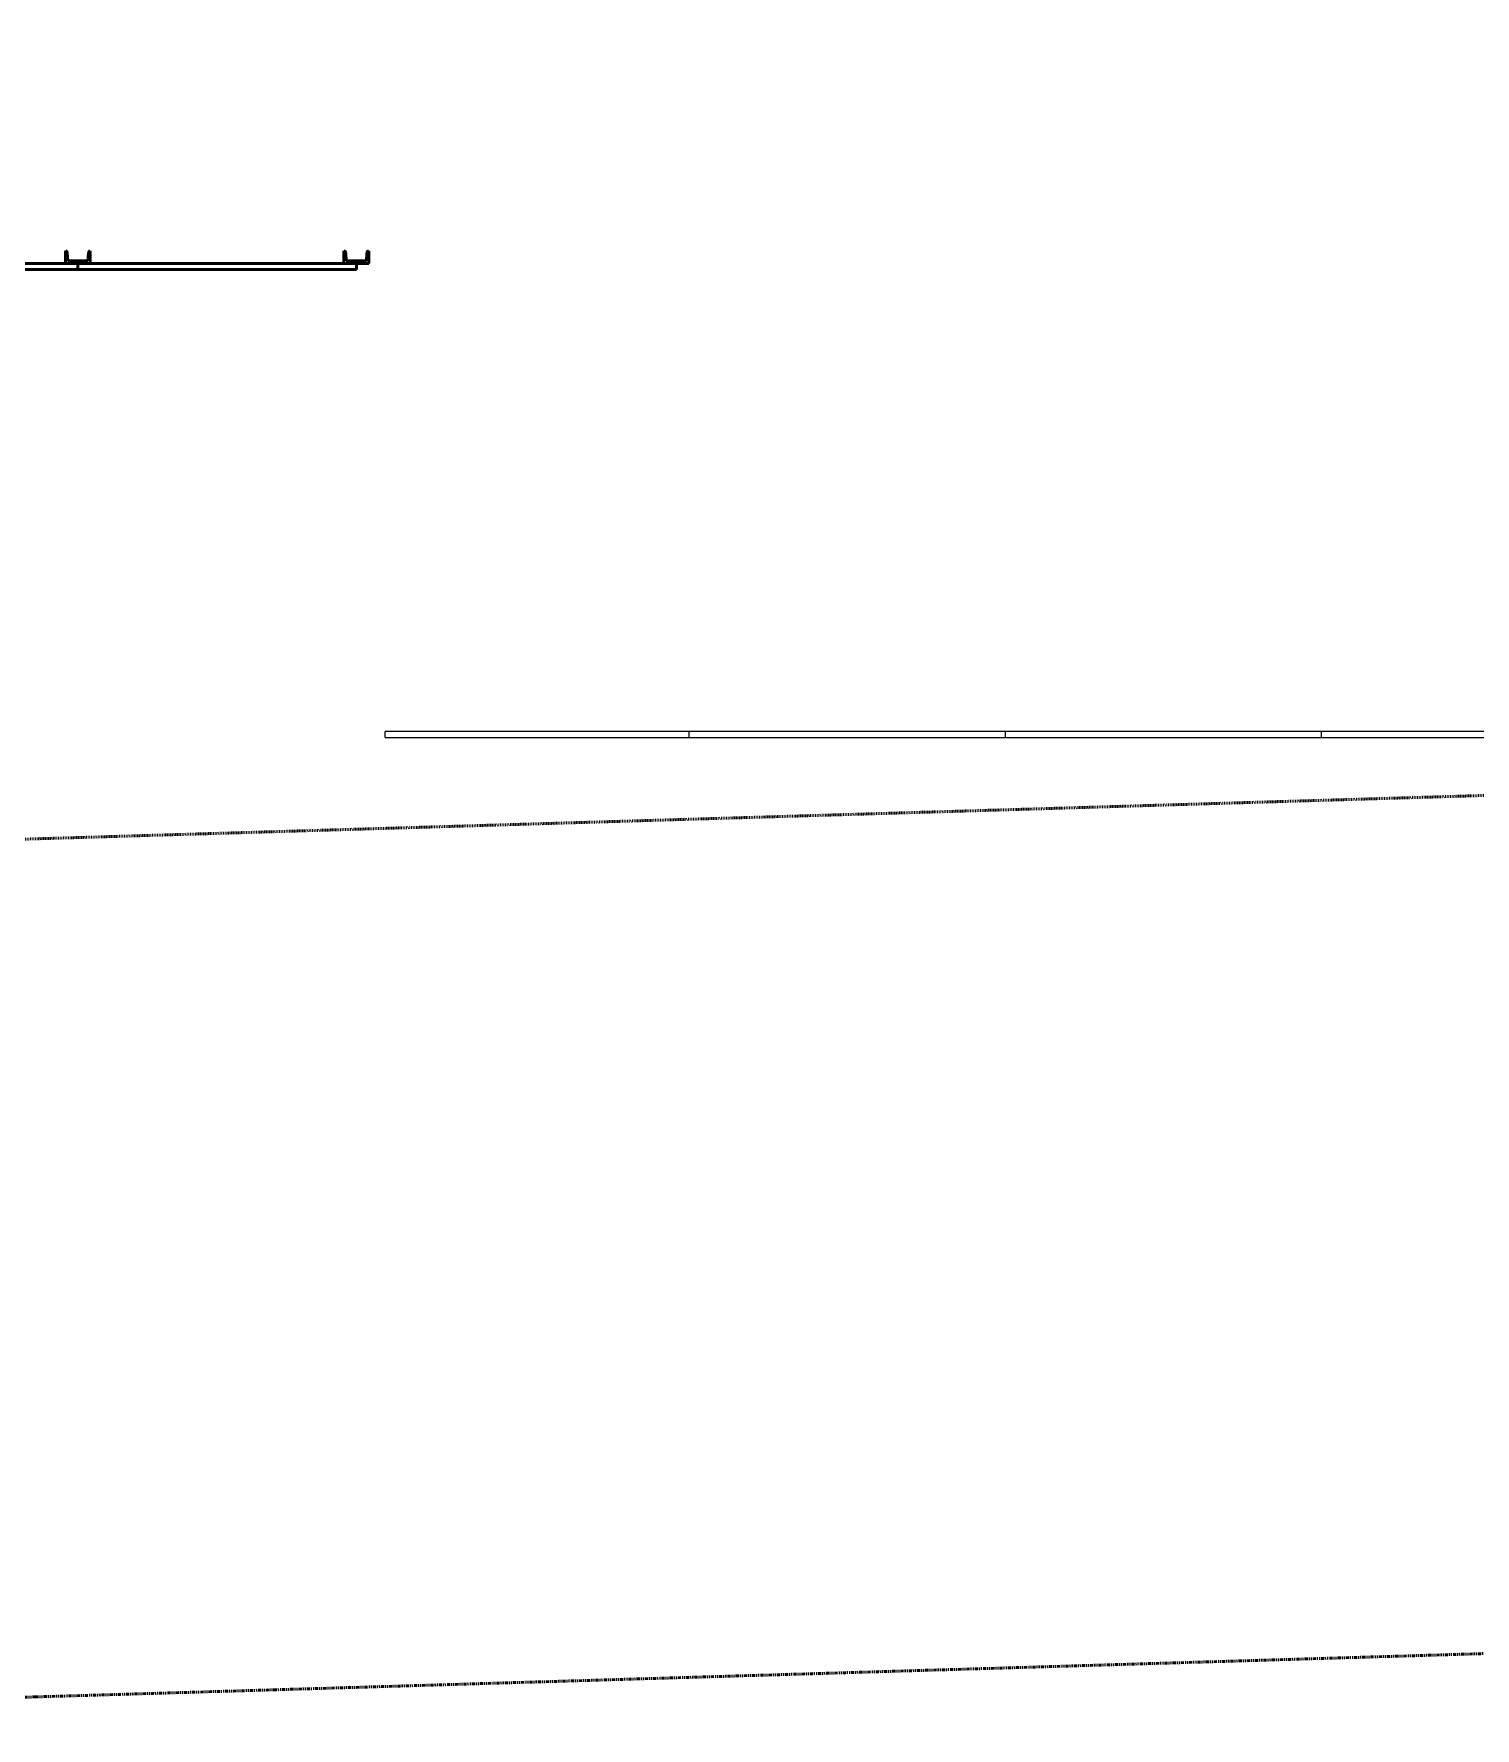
# Model space of a CAD drawing. Header units: inches. Extents: x -4235 to -464, y 9706 to 12338.
# Drawn here: x -3860.9 to -3686.2, y 9767.3 to 9972.8 of the extents above; entities that cross this region are included whole.
import ezdxf

# ---------------------------------------------------------------- set-up
doc = ezdxf.new("R2010")
doc.units = ezdxf.units.IN
doc.header["$MEASUREMENT"] = 0
doc.linetypes.add('Dash 1_16_', pattern=[0.125, 0.0625, -0.0625])
doc.linetypes.add('Double Dash 3_8_', pattern=[1, 0.375, -0.125, 0.125, -0.125, 0.125, -0.125])
for name, color, linetype, lineweight in [('A-GLAZ-CURT', 52, 'Continuous', 9), ('A-GLAZ-CURT-2', 52, 'Continuous', 50), ('A-GLAZ-CWMG', 51, 'Continuous', 9), ('A-GLAZ-CWMG-4', 51, 'Continuous', 50), ('C-PROP-LINE', 91, 'Double Dash 3_8_', 50), ('C-PROP-LINE-1', 91, 'Dash 1_16_', 50)]:
    doc.layers.add(name, color=color, linetype=linetype, lineweight=lineweight)

# ---------------------------------------------------------------- blocks, each defined once
blk = doc.blocks.new('Horizontal_Siding - Horizontal_Siding-2854960-BACKGROUND - RCP - 1ST FLOOR')
at = {"layer": 'A-GLAZ-CURT-2'}
for p, q in [((-16.88, 1.5), (-16.88, 2.25)), ((-16.88, 2.25), (16.88, 2.25)), ((16.88, 2.25), (16.88, 1.5)), ((16.88, 1.5), (-16.88, 1.5))]:
    blk.add_line(p, q, dxfattribs=at)
blk = doc.blocks.new('Horizontal_Siding - Horizontal_Siding-2854959-BACKGROUND - RCP - 1ST FLOOR')
at = {"layer": 'A-GLAZ-CURT-2'}
for p, q in [((-17.62, 1.5), (-17.62, 2.25)), ((-17.62, 2.25), (17.62, 2.25)), ((17.62, 2.25), (17.62, 1.5)), ((17.62, 1.5), (-17.62, 1.5))]:
    blk.add_line(p, q, dxfattribs=at)
blk = doc.blocks.new('Rectangular Mullion - RAILING POST-2666421-BACKGROUND - RCP - 1ST FLOOR')
at = {"layer": 'A-GLAZ-CWMG-4'}
for p, q in [((-1.5, 0), (-1.5, -1.5)), ((1.5, -1.5), (1.5, 0)), ((-1.5, -1.5), (1.5, -1.5)), ((-1.22, -1.18), (-1.29, -0.21)), ((1.22, -1.18), (-1.22, -1.18)), ((1.29, -0.21), (1.22, -1.18))]:
    blk.add_line(p, q, dxfattribs=at)
for centre, start, end in [((-1.5, -0.21), 359.472, 90), ((1.5, -0.21), 90, 180.528)]:
    blk.add_arc(centre, 0.21, start, end, dxfattribs=at)
blk = doc.blocks.new('Rectangular Mullion - RAILING POST-2806290-BACKGROUND - RCP - 1ST FLOOR')
at = {"layer": 'A-GLAZ-CWMG-4'}
for p, q in [((-3, -1.5), (-3, 0)), ((0, 0), (0, -1.5)), ((0, -1.5), (-3, -1.5)), ((-2.79, -0.21), (-2.72, -1.18)), ((-2.72, -1.18), (-0.28, -1.18)), ((-0.28, -1.18), (-0.21, -0.21))]:
    blk.add_line(p, q, dxfattribs=at)
for centre, radius, start, end in [((-3, -0.21), 0.211, 359.472, 90), ((0, -0.21), 0.21, 90, 180.528)]:
    blk.add_arc(centre, radius, start, end, dxfattribs=at)
blk = doc.blocks.new('Horizontal_Siding - Horizontal_Siding-2907273-BACKGROUND - RCP - 1ST FLOOR')
at = {"layer": 'A-GLAZ-CURT'}
for p, q in [((19.17, 2.25), (-19.17, 2.25)), ((-19.17, 2.25), (-19.17, 1.5)), ((19.17, 2.25), (19.17, 1.5)), ((-19.17, 1.5), (19.17, 1.5))]:
    blk.add_line(p, q, dxfattribs=at)
blk = doc.blocks.new('Horizontal_Siding - Horizontal_Siding-2907272-BACKGROUND - RCP - 1ST FLOOR')
at = {"layer": 'A-GLAZ-CURT'}
for p, q in [((18.42, 2.25), (-18.42, 2.25)), ((-18.42, 2.25), (-18.42, 1.5)), ((18.42, 2.25), (18.42, 1.5)), ((-18.42, 1.5), (18.42, 1.5))]:
    blk.add_line(p, q, dxfattribs=at)
blk = doc.blocks.new('Family - ___-1878357-BACKGROUND - RCP - 1ST FLOOR')
at = {"layer": 'C-PROP-LINE'}
for p, q in [((-3831.82, 9771.98), (-2096.45, 9823.93)), ((-3987.01, 9767.34), (-3860.72, 9771.12)), ((-3860.72, 9771.12), (-3831.82, 9771.98))]:
    blk.add_line(p, q, dxfattribs=at)
blk = doc.blocks.new('Family - ___-2855424-BACKGROUND - RCP - 1ST FLOOR')
at = {"layer": 'C-PROP-LINE-1'}
blk.add_line((-3987.11, 9871.38), (-600.6, 9972.76), dxfattribs=at)

msp = doc.modelspace()

# ---------------------------------------------------------------- block references
at = {"layer": 'A-GLAZ-CURT', "rotation": 180}
for name, p in [('Horizontal_Siding - Horizontal_Siding-2854959-BACKGROUND - RCP - 1ST FLOOR', (-3873.2, 9946.44)), ('Horizontal_Siding - Horizontal_Siding-2854960-BACKGROUND - RCP - 1ST FLOOR', (-3838.7, 9946.44)), ('Horizontal_Siding - Horizontal_Siding-2907272-BACKGROUND - RCP - 1ST FLOOR', (-3799.91, 9889.69)), ('Horizontal_Siding - Horizontal_Siding-2907273-BACKGROUND - RCP - 1ST FLOOR', (-3762.32, 9889.69)), ('Horizontal_Siding - Horizontal_Siding-2907273-BACKGROUND - RCP - 1ST FLOOR', (-3723.98, 9889.69)), ('Horizontal_Siding - Horizontal_Siding-2907273-BACKGROUND - RCP - 1ST FLOOR', (-3685.65, 9889.69))]:
    msp.add_blockref(name, p, dxfattribs=at)
at = {"layer": 'A-GLAZ-CWMG', "extrusion": (0, 0, -1)}
msp.add_blockref('Rectangular Mullion - RAILING POST-2666421-BACKGROUND - RCP - 1ST FLOOR', (3855.57, 9946.44), dxfattribs=at)
at = {"layer": 'A-GLAZ-CWMG'}
msp.add_blockref('Rectangular Mullion - RAILING POST-2806290-BACKGROUND - RCP - 1ST FLOOR', (-3820.32, 9946.44), dxfattribs=at)
at = {"layer": 'C-PROP-LINE'}
msp.add_blockref('Family - ___-1878357-BACKGROUND - RCP - 1ST FLOOR', (0, 0), dxfattribs=at)
at = {"layer": 'C-PROP-LINE-1'}
msp.add_blockref('Family - ___-2855424-BACKGROUND - RCP - 1ST FLOOR', (0, 0), dxfattribs=at)

doc.saveas('drawing.dxf')
